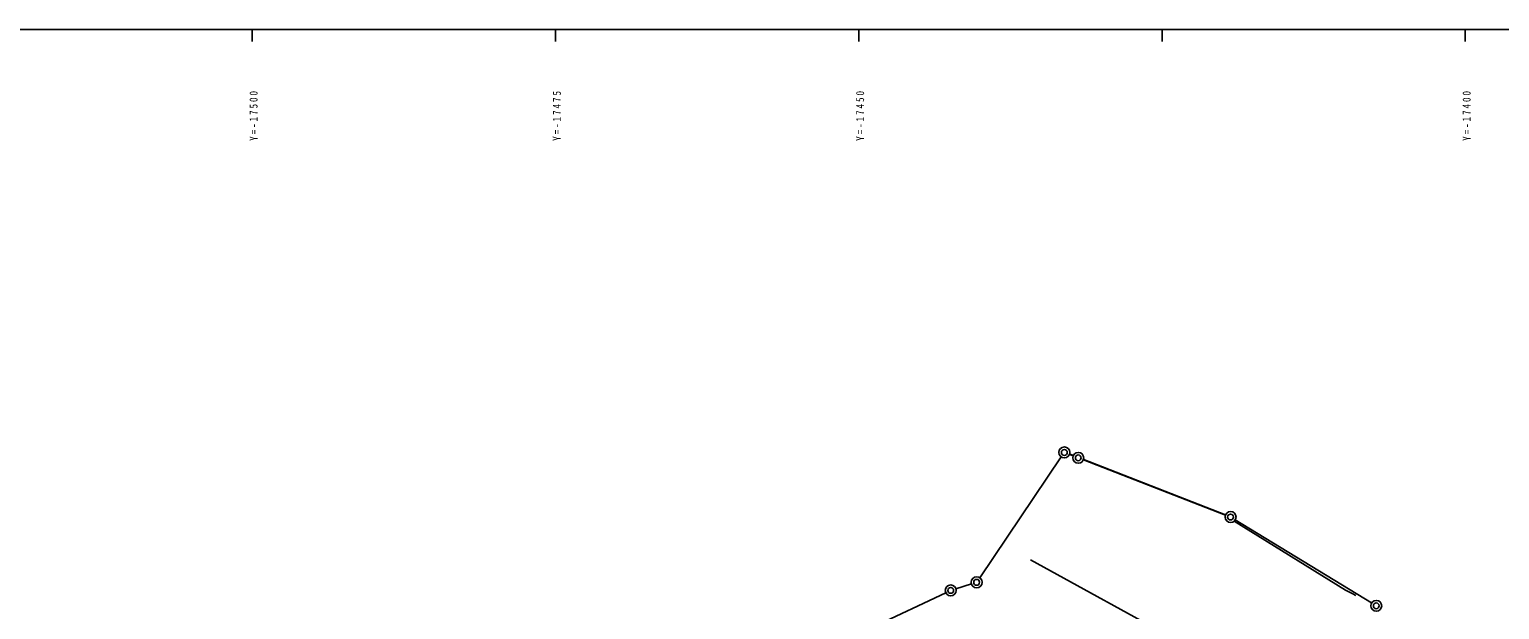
# Model space of a CAD drawing. Units: millimetres, scale not verified. Extents: x -200250 to 200250, y -256909 to 253091.
# Drawn here: x -37738 to 83460, y 205211 to 253091 of the extents above; entities that cross this region are included whole.
import ezdxf

# ---------------------------------------------------------------- set-up
doc = ezdxf.new("R2010")
doc.units = ezdxf.units.MM
doc.header["$LTSCALE"] = 1000
for name, color, linetype in [('0-0_0', 7, 'Continuous'), ('0-3_求積地番１_マーク', 2, 'Continuous'), ('0-6_境界線', 7, 'Continuous')]:
    doc.layers.add(name, color=color, linetype=linetype)
doc.styles.add('ＭＳ ゴシック', font='')
doc.styles.get('ＭＳ ゴシック').set_extended_font_data('MS Gothic')

msp = doc.modelspace()

# ---------------------------------------------------------------- linework, layer by layer
at = {"layer": '0-0_0'}
for p, q in [((-19370, 253091), (-19370, 252091)), ((5630, 253091), (5630, 252091)), ((30630, 253091), (30630, 252091)), ((55630, 253091), (55630, 252091)), ((80630, 253091), (80630, 252091)), ((47964, 218068), (48323, 217937)), ((60864, 213023), (49090, 217626)), ((61595, 200086), (44785, 209327)), ((71314, 206543), (71604, 206369))]:
    msp.add_line(p, q, dxfattribs=at)
msp.add_lwpolyline([(-200250, -256909), (200250, -256909), (200250, 253091), (-200250, 253091)], close=True, dxfattribs=at)
msp.add_lwpolyline([(71314, 206543), (70756, 206809), (61574, 212511)], dxfattribs=at)
at = {"layer": '0-3_求積地番１_マーク'}
for centre, radius in [((47579, 218182), 450), ((47579, 218182), 240), ((48725, 217736), 450), ((48725, 217736), 240), ((61280, 212852), 450), ((61280, 212852), 240), ((40349, 207463), 450), ((40349, 207463), 240), ((38211, 206797), 450), ((38211, 206797), 240), ((73292, 205527), 450), ((73292, 205527), 240)]:
    msp.add_circle(centre, radius, dxfattribs=at)
at = {"layer": '0-6_境界線'}
for p, q in [((47328, 217809), (40601, 207836)), ((48306, 217899), (47999, 218019)), ((49145, 217573), (60861, 213015)), ((61664, 212617), (72908, 205761)), ((39920, 207329), (38641, 206931)), ((37805, 206604), (31856, 203779))]:
    msp.add_line(p, q, dxfattribs=at)

# ---------------------------------------------------------------- texts
at = {"layer": '0-0_0', "char_height": 659.8, "attachment_point": 7, "rotation": 90, "style": 'ＭＳ ゴシック'}
for s, insert in [('\\T1.4;\\W0.85;Y=-17500', (-18920, 243891)), ('\\T1.4;\\W0.85;Y=-17475', (6080, 243891)), ('\\T1.4;\\W0.85;Y=-17450', (31080, 243891)), ('\\T1.4;\\W0.85;Y=-17400', (81080, 243891))]:
    msp.add_mtext(s, dxfattribs=dict(at, insert=insert))

doc.saveas('drawing.dxf')
